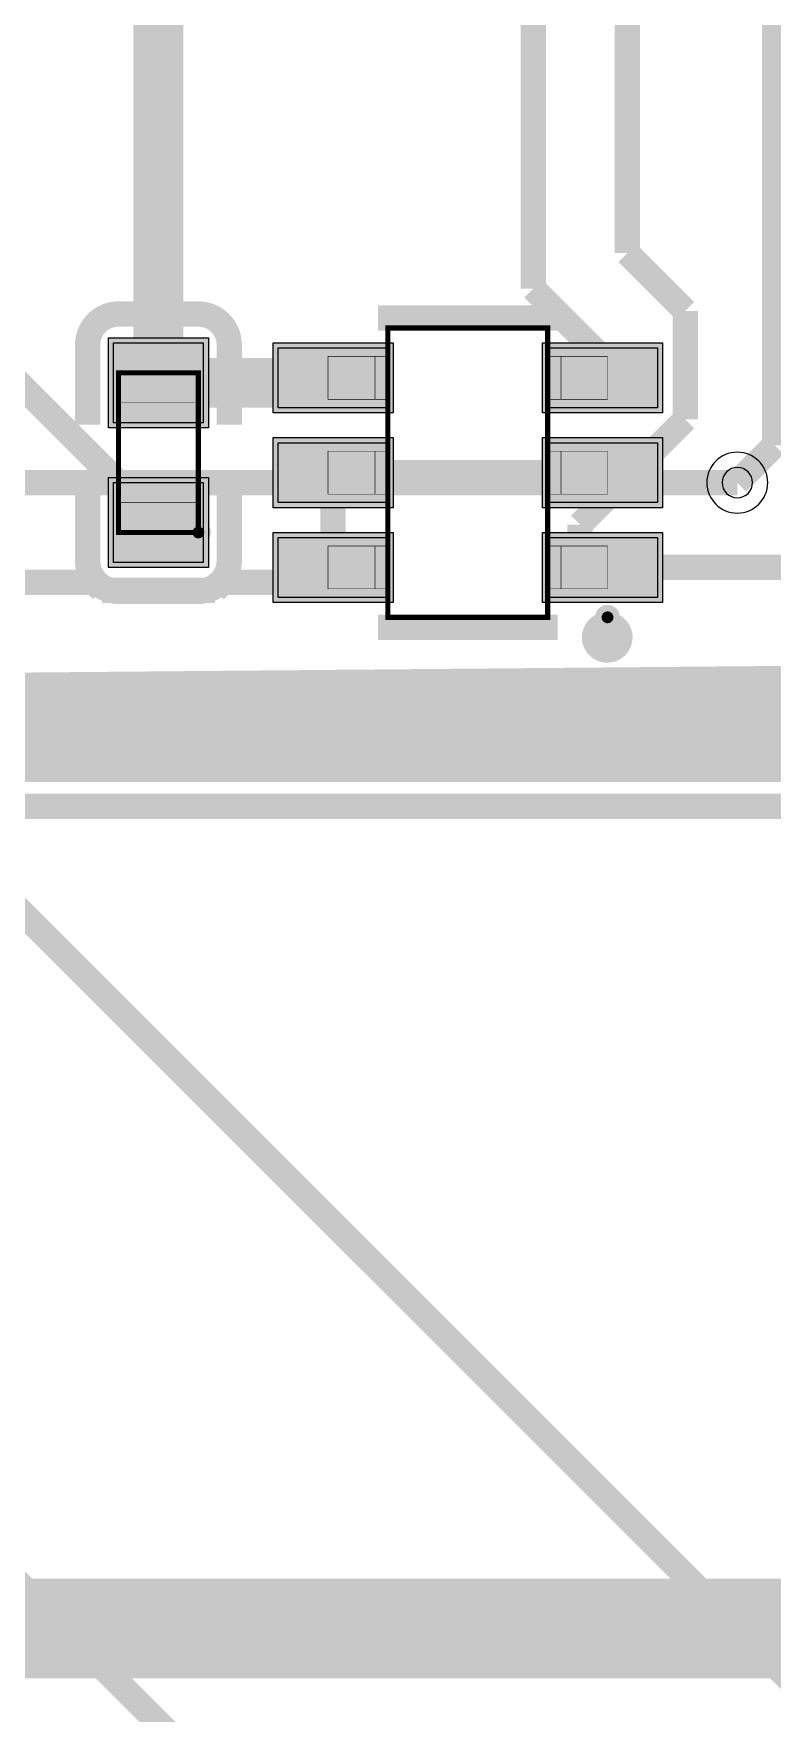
# Model space of a CAD drawing. Header units: millimetres. Extents: x 38.7 to 94.6, y -93.1 to -28.6.
# Drawn here: x 70.55 to 77.95, y -61.94 to -45.1 of the extents above; entities that cross this region are included whole.
import ezdxf

# ---------------------------------------------------------------- set-up
doc = ezdxf.new("R2010")
doc.units = ezdxf.units.MM
doc.header["$MEASUREMENT"] = 0
for name, color, linetype, true_color in [('Bottom-Layer', 7, 'Continuous', 0x0000ff), ('Component-Marking-Layer', 7, 'Continuous', 0x66ffcc), ('Component-Shape-Layer', 7, 'Continuous', 0x00cccc), ('Document-Layer', 7, 'Continuous', 0xffffff), ('Hole-Layer', 7, 'Continuous', 0x222222), ('Multi-Layer', 7, 'Continuous', 0xc0c0c0), ('Pin-Floating-Layer', 7, 'Continuous', 0xff99ff), ('Pin-Soldering-Layer', 7, 'Continuous', 0xcc9999), ('Top-Layer', 7, 'Continuous', 0xff0000), ('Top-Paste-Mask-Layer', 7, 'Continuous', 0x808080), ('Top-Silkscreen-Layer', 7, 'Continuous', 0xffcc00), ('Top-Solder-Mask-Layer', 7, 'Continuous', 0x800080)]:
    doc.layers.add(name, color=color, linetype=linetype, true_color=true_color)

msp = doc.modelspace()

# ---------------------------------------------------------------- hatches: boundary and pattern name
at = {"layer": 'Component-Marking-Layer'}
for points in [[(72.14, -50.1, 1), (72.26, -50.1, 1)], [(72.14, -50.1, 1), (72.26, -50.1, 1)], [(76.24, -50.95, 1), (76.36, -50.95, 1)], [(76.24, -50.95, 1), (76.36, -50.95, 1)]]:
    msp.add_hatch(color=256, dxfattribs=at).paths.add_polyline_path(points)
at = {"layer": 'Pin-Floating-Layer'}
for points in [[(73.965, -48.765), (73.965, -48.335), (74.11, -48.335), (74.11, -48.765)], [(73.965, -48.765), (73.965, -48.335), (74.11, -48.335), (74.11, -48.765)], [(75.835, -48.335), (75.835, -48.765), (75.69, -48.765), (75.69, -48.335)], [(75.835, -48.335), (75.835, -48.765), (75.69, -48.765), (75.69, -48.335)], [(73.965, -49.715), (73.965, -49.285), (74.11, -49.285), (74.11, -49.715)], [(73.965, -49.715), (73.965, -49.285), (74.11, -49.285), (74.11, -49.715)], [(75.835, -49.285), (75.835, -49.715), (75.69, -49.715), (75.69, -49.285)], [(75.835, -49.285), (75.835, -49.715), (75.69, -49.715), (75.69, -49.285)], [(73.965, -50.665), (73.965, -50.235), (74.11, -50.235), (74.11, -50.665)], [(73.965, -50.665), (73.965, -50.235), (74.11, -50.235), (74.11, -50.665)], [(75.835, -50.235), (75.835, -50.665), (75.69, -50.665), (75.69, -50.235)], [(75.835, -50.235), (75.835, -50.665), (75.69, -50.665), (75.69, -50.235)]]:
    msp.add_hatch(color=256, dxfattribs=at).paths.add_polyline_path(points)
at = {"layer": 'Pin-Soldering-Layer'}
for points in [[(73.975, -48.765), (73.975, -48.335), (73.5, -48.335), (73.5, -48.765)], [(73.975, -48.765), (73.975, -48.335), (73.5, -48.335), (73.5, -48.765)], [(75.825, -48.765), (75.825, -48.335), (76.3, -48.335), (76.3, -48.765)], [(75.825, -48.765), (75.825, -48.335), (76.3, -48.335), (76.3, -48.765)], [(72.2, -48.5), (71.4, -48.5), (71.4, -48.8), (72.2, -48.8)], [(72.2, -48.5), (71.4, -48.5), (71.4, -48.8), (72.2, -48.8)], [(73.975, -49.715), (73.975, -49.285), (73.5, -49.285), (73.5, -49.715)], [(73.975, -49.715), (73.975, -49.285), (73.5, -49.285), (73.5, -49.715)], [(75.825, -49.715), (75.825, -49.285), (76.3, -49.285), (76.3, -49.715)], [(75.825, -49.715), (75.825, -49.285), (76.3, -49.285), (76.3, -49.715)], [(72.2, -50.1), (71.4, -50.1), (71.4, -49.8), (72.2, -49.8)], [(72.2, -50.1), (71.4, -50.1), (71.4, -49.8), (72.2, -49.8)], [(73.975, -50.665), (73.975, -50.235), (73.5, -50.235), (73.5, -50.665)], [(73.975, -50.665), (73.975, -50.235), (73.5, -50.235), (73.5, -50.665)], [(75.825, -50.665), (75.825, -50.235), (76.3, -50.235), (76.3, -50.665)], [(75.825, -50.665), (75.825, -50.235), (76.3, -50.235), (76.3, -50.665)]]:
    msp.add_hatch(color=256, dxfattribs=at).paths.add_polyline_path(points)
at = {"layer": 'Top-Layer'}
for points in [[(72.25, -49), (71.35, -49), (71.35, -48.2), (72.25, -48.2)], [(73, -48.85), (73, -48.25), (74.1, -48.25), (74.1, -48.85)], [(75.7, -48.85), (75.7, -48.25), (76.8, -48.25), (76.8, -48.85)], [(73, -49.8), (73, -49.2), (74.1, -49.2), (74.1, -49.8)], [(75.7, -49.8), (75.7, -49.2), (76.8, -49.2), (76.8, -49.8)], [(72.25, -50.4), (71.35, -50.4), (71.35, -49.6), (72.25, -49.6)], [(73, -50.75), (73, -50.15), (74.1, -50.15), (74.1, -50.75)], [(75.7, -50.75), (75.7, -50.15), (76.8, -50.15), (76.8, -50.75)]]:
    msp.add_hatch(color=256, dxfattribs=at).paths.add_polyline_path(points)
at = {"layer": 'Top-Paste-Mask-Layer'}
for points in [[(72.25, -49), (71.35, -49), (71.35, -48.2), (72.25, -48.2)], [(73, -48.85), (73, -48.25), (74.1, -48.25), (74.1, -48.85)], [(75.7, -48.85), (75.7, -48.25), (76.8, -48.25), (76.8, -48.85)], [(73, -49.8), (73, -49.2), (74.1, -49.2), (74.1, -49.8)], [(75.7, -49.8), (75.7, -49.2), (76.8, -49.2), (76.8, -49.8)], [(72.25, -50.4), (71.35, -50.4), (71.35, -49.6), (72.25, -49.6)], [(73, -50.75), (73, -50.15), (74.1, -50.15), (74.1, -50.75)], [(75.7, -50.75), (75.7, -50.15), (76.8, -50.15), (76.8, -50.75)]]:
    msp.add_hatch(color=256, dxfattribs=at).paths.add_polyline_path(points)
at = {"layer": 'Top-Solder-Mask-Layer'}
for points in [[(72.301, -49.051), (71.299, -49.051), (71.299, -48.149), (72.301, -48.149)], [(72.949, -48.901), (72.949, -48.199), (74.151, -48.199), (74.151, -48.901)], [(75.649, -48.901), (75.649, -48.199), (76.851, -48.199), (76.851, -48.901)], [(72.949, -49.851), (72.949, -49.149), (74.151, -49.149), (74.151, -49.851)], [(75.649, -49.851), (75.649, -49.149), (76.851, -49.149), (76.851, -49.851)], [(72.301, -50.451), (71.299, -50.451), (71.299, -49.549), (72.301, -49.549)], [(72.949, -50.801), (72.949, -50.099), (74.151, -50.099), (74.151, -50.801)], [(75.649, -50.801), (75.649, -50.099), (76.851, -50.099), (76.851, -50.801)]]:
    msp.add_hatch(color=256, dxfattribs=at).paths.add_polyline_path(points)

# ---------------------------------------------------------------- linework, layer by layer
at = {"layer": 'Bottom-Layer'}
for points, const_width in [([(77.6, -49.6), (68.7, -49.6)], 0.254), ([(68.14, -51.615), (82.01, -65.485)], 0.254), ([(88.3, -52.35), (69.798, -52.35)], 0.5), ([(67.5, -57.73), (79.47, -69.7)], 0.254)]:
    msp.add_lwpolyline(points, dxfattribs=dict(at, const_width=const_width))
at = {"layer": 'Component-Marking-Layer', "const_width": 0.129}
msp.add_lwpolyline([(72.14, -50.1, 1), (72.26, -50.1, 1)], format="xyb", close=True, dxfattribs=at)
msp.add_lwpolyline([(72.14, -50.1, 1), (72.26, -50.1, 1)], format="xyb", close=True, dxfattribs=at)
msp.add_lwpolyline([(76.24, -50.95, 1), (76.36, -50.95), (76.36, -50.95, 1), (76.24, -50.95)], format="xyb", dxfattribs=at)
msp.add_lwpolyline([(76.24, -50.95, 1), (76.36, -50.95), (76.36, -50.95, 1), (76.24, -50.95)], format="xyb", dxfattribs=at)
at = {"layer": 'Component-Shape-Layer', "const_width": 0.0508}
for points in [[(74.1, -50.95), (74.1, -48.05), (75.7, -48.05), (75.7, -50.95)], [(74.1, -50.95), (74.1, -48.05), (75.7, -48.05), (75.7, -50.95)], [(72.2, -50.1), (71.4, -50.1), (71.4, -48.5), (72.2, -48.5)], [(72.2, -50.1), (71.4, -50.1), (71.4, -48.5), (72.2, -48.5)]]:
    msp.add_lwpolyline(points, close=True, dxfattribs=at)
at = {"layer": 'Document-Layer', "const_width": 0.2}
msp.add_lwpolyline([(76.2, -50.45, 1), (76.4, -50.45, 1)], format="xyb", close=True, dxfattribs=at)
msp.add_lwpolyline([(76.2, -50.45, 1), (76.4, -50.45, 1)], format="xyb", close=True, dxfattribs=at)
at = {"layer": 'Hole-Layer'}
msp.add_lwpolyline([(77.448, -49.6, 1), (77.753, -49.6, 1)], format="xyb", close=True, dxfattribs=at)
at = {"layer": 'Multi-Layer'}
msp.add_lwpolyline([(77.295, -49.6, 1), (77.905, -49.6), (77.905, -49.6, 1), (77.295, -49.6)], format="xyb", dxfattribs=at)
at = {"layer": 'Pin-Floating-Layer', "const_width": 0.00508}
for points in [[(73.965, -48.765), (73.965, -48.335), (74.11, -48.335), (74.11, -48.765)], [(73.965, -48.765), (73.965, -48.335), (74.11, -48.335), (74.11, -48.765)], [(75.835, -48.335), (75.835, -48.765), (75.69, -48.765), (75.69, -48.335)], [(75.835, -48.335), (75.835, -48.765), (75.69, -48.765), (75.69, -48.335)], [(73.965, -49.715), (73.965, -49.285), (74.11, -49.285), (74.11, -49.715)], [(73.965, -49.715), (73.965, -49.285), (74.11, -49.285), (74.11, -49.715)], [(75.835, -49.285), (75.835, -49.715), (75.69, -49.715), (75.69, -49.285)], [(75.835, -49.285), (75.835, -49.715), (75.69, -49.715), (75.69, -49.285)], [(73.965, -50.665), (73.965, -50.235), (74.11, -50.235), (74.11, -50.665)], [(73.965, -50.665), (73.965, -50.235), (74.11, -50.235), (74.11, -50.665)], [(75.835, -50.235), (75.835, -50.665), (75.69, -50.665), (75.69, -50.235)], [(75.835, -50.235), (75.835, -50.665), (75.69, -50.665), (75.69, -50.235)]]:
    msp.add_lwpolyline(points, close=True, dxfattribs=at)
at = {"layer": 'Pin-Soldering-Layer', "const_width": 0.00508}
for points in [[(73.975, -48.765), (73.975, -48.335), (73.5, -48.335), (73.5, -48.765)], [(73.975, -48.765), (73.975, -48.335), (73.5, -48.335), (73.5, -48.765)], [(75.825, -48.765), (75.825, -48.335), (76.3, -48.335), (76.3, -48.765)], [(75.825, -48.765), (75.825, -48.335), (76.3, -48.335), (76.3, -48.765)], [(72.2, -48.5), (71.4, -48.5), (71.4, -48.8), (72.2, -48.8)], [(72.2, -48.5), (71.4, -48.5), (71.4, -48.8), (72.2, -48.8)], [(73.975, -49.715), (73.975, -49.285), (73.5, -49.285), (73.5, -49.715)], [(73.975, -49.715), (73.975, -49.285), (73.5, -49.285), (73.5, -49.715)], [(75.825, -49.715), (75.825, -49.285), (76.3, -49.285), (76.3, -49.715)], [(75.825, -49.715), (75.825, -49.285), (76.3, -49.285), (76.3, -49.715)], [(72.2, -50.1), (71.4, -50.1), (71.4, -49.8), (72.2, -49.8)], [(72.2, -50.1), (71.4, -50.1), (71.4, -49.8), (72.2, -49.8)], [(73.975, -50.665), (73.975, -50.235), (73.5, -50.235), (73.5, -50.665)], [(73.975, -50.665), (73.975, -50.235), (73.5, -50.235), (73.5, -50.665)], [(75.825, -50.665), (75.825, -50.235), (76.3, -50.235), (76.3, -50.665)], [(75.825, -50.665), (75.825, -50.235), (76.3, -50.235), (76.3, -50.665)]]:
    msp.add_lwpolyline(points, close=True, dxfattribs=at)
at = {"layer": 'Top-Layer'}
for points, const_width in [([(75.556, -42.871), (75.556, -47.656)], 0.254), ([(71.8, -48.6), (71.8, -43.745)], 0.5), ([(77.975, -43.6), (77.975, -49.225)], 0.254), ([(71.8, -50), (65.616, -43.816)], 0.254), ([(76.5, -44.77), (76.5, -47.3)], 0.254), ([(76.5, -47.3), (77.079, -47.879)], 0.254), ([(75.556, -47.656), (76.25, -48.35)], 0.254), ([(77.079, -47.879), (77.079, -48.966)], 0.254), ([(73.5, -48.6), (73.55, -48.55)], 0.5), ([(76.25, -48.35), (76.25, -48.55)], 0.254), ([(71.8, -48.6), (73.5, -48.6)], 0.5), ([(77.079, -48.966), (76.25, -49.795)], 0.254), ([(77.975, -49.225), (77.6, -49.6)], 0.254), ([(73.55, -50.45), (73.55, -49.5)], 0.254), ([(76.25, -49.5), (73.55, -49.5)], 0.254), ([(76.25, -49.5), (76.25, -49.795)], 0.254), ([(76.25, -49.795), (76.025, -50.02)], 0.254), ([(76.025, -50.02), (76.025, -50.225)], 0.254), ([(76.025, -50.225), (76.25, -50.45)], 0.254), ([(73.4, -50.6), (73.55, -50.45)], 0.254), ([(76.25, -50.45), (79.3, -50.45)], 0.254), ([(70.2, -50.6), (71.156, -50.6)], 0.254), ([(71.156, -50.6), (71.235, -50.679)], 0.254), ([(72.366, -50.679), (72.445, -50.6)], 0.254), ([(72.445, -50.6), (73.4, -50.6)], 0.254), ([(71.235, -50.679), (72.366, -50.679)], 0.254), ([(84.419, -51.881), (69.851, -52.009)], 1), ([(69.1, -52.845), (84.486, -52.845)], 0.254), ([(68.909, -61.084), (87.186, -61.084)], 1)]:
    msp.add_lwpolyline(points, dxfattribs=dict(at, const_width=const_width))
for points in [[(72.25, -49), (71.35, -49), (71.35, -48.2), (72.25, -48.2)], [(73, -48.85), (73, -48.25), (74.1, -48.25), (74.1, -48.85)], [(75.7, -48.85), (75.7, -48.25), (76.8, -48.25), (76.8, -48.85)], [(73, -49.8), (73, -49.2), (74.1, -49.2), (74.1, -49.8)], [(75.7, -49.8), (75.7, -49.2), (76.8, -49.2), (76.8, -49.8)], [(72.25, -50.4), (71.35, -50.4), (71.35, -49.6), (72.25, -49.6)], [(73, -50.75), (73, -50.15), (74.1, -50.15), (74.1, -50.75)], [(75.7, -50.75), (75.7, -50.15), (76.8, -50.15), (76.8, -50.75)]]:
    msp.add_lwpolyline(points, close=True, dxfattribs=at)
at = {"layer": 'Top-Paste-Mask-Layer'}
for points in [[(72.25, -49), (71.35, -49), (71.35, -48.2), (72.25, -48.2)], [(73, -48.85), (73, -48.25), (74.1, -48.25), (74.1, -48.85)], [(75.7, -48.85), (75.7, -48.25), (76.8, -48.25), (76.8, -48.85)], [(73, -49.8), (73, -49.2), (74.1, -49.2), (74.1, -49.8)], [(75.7, -49.8), (75.7, -49.2), (76.8, -49.2), (76.8, -49.8)], [(72.25, -50.4), (71.35, -50.4), (71.35, -49.6), (72.25, -49.6)], [(73, -50.75), (73, -50.15), (74.1, -50.15), (74.1, -50.75)], [(75.7, -50.75), (75.7, -50.15), (76.8, -50.15), (76.8, -50.75)]]:
    msp.add_lwpolyline(points, close=True, dxfattribs=at)
at = {"layer": 'Top-Silkscreen-Layer', "const_width": 0.254}
for points in [[(71.091, -48.22, -0.414), (71.4, -47.91)], [(71.091, -48.22, -0.414), (71.4, -47.91)], [(72.2, -47.91, -0.414), (72.51, -48.22)], [(72.2, -47.91, -0.414), (72.51, -48.22)], [(71.4, -50.69, -0.414), (71.09, -50.38)], [(71.4, -50.69, -0.414), (71.09, -50.38)], [(72.51, -50.38, -0.414), (72.2, -50.69)], [(72.51, -50.38, -0.414), (72.2, -50.69)]]:
    msp.add_lwpolyline(points, format="xyb", dxfattribs=at)
for points in [[(71.4, -47.91), (72.2, -47.91)], [(71.4, -47.91), (72.2, -47.91)], [(74, -47.95), (75.8, -47.95)], [(74, -47.95), (75.8, -47.95)], [(71.091, -49.02), (71.091, -48.22)], [(71.091, -49.02), (71.091, -48.22)], [(72.51, -49.02), (72.51, -48.22)], [(72.51, -49.02), (72.51, -48.22)], [(71.09, -49.58), (71.09, -50.38)], [(71.09, -49.58), (71.09, -50.38)], [(72.51, -49.58), (72.51, -50.38)], [(72.51, -49.58), (72.51, -50.38)], [(72.2, -50.69), (71.4, -50.69)], [(72.2, -50.69), (71.4, -50.69)], [(74, -51.05), (75.8, -51.05)], [(74, -51.05), (75.8, -51.05)]]:
    msp.add_lwpolyline(points, dxfattribs=at)
msp.add_lwpolyline([(76.17, -51.151, 1), (76.424, -51.151, 1)], format="xyb", close=True, dxfattribs=at)
msp.add_lwpolyline([(76.17, -51.151, 1), (76.424, -51.151, 1)], format="xyb", close=True, dxfattribs=at)
at = {"layer": 'Top-Solder-Mask-Layer'}
for points in [[(72.301, -49.051), (71.299, -49.051), (71.299, -48.149), (72.301, -48.149)], [(72.949, -48.901), (72.949, -48.199), (74.151, -48.199), (74.151, -48.901)], [(75.649, -48.901), (75.649, -48.199), (76.851, -48.199), (76.851, -48.901)], [(72.949, -49.851), (72.949, -49.149), (74.151, -49.149), (74.151, -49.851)], [(75.649, -49.851), (75.649, -49.149), (76.851, -49.149), (76.851, -49.851)], [(72.301, -50.451), (71.299, -50.451), (71.299, -49.549), (72.301, -49.549)], [(72.949, -50.801), (72.949, -50.099), (74.151, -50.099), (74.151, -50.801)], [(75.649, -50.801), (75.649, -50.099), (76.851, -50.099), (76.851, -50.801)]]:
    msp.add_lwpolyline(points, close=True, dxfattribs=at)

doc.saveas('drawing.dxf')
